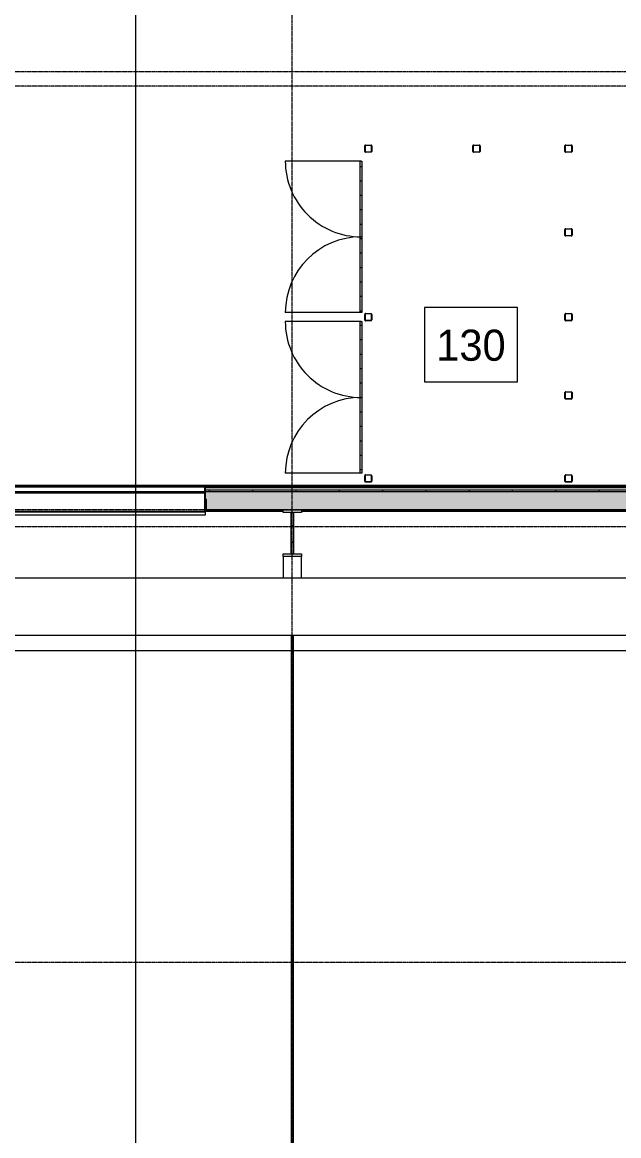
# Model space of a CAD drawing. Header units: inches. Extents: x 21035 to 27109, y -23277 to -20247.
# Drawn here: x 22936 to 23267, y -21481 to -20864 of the extents above; entities that cross this region are included whole.
import ezdxf

# ---------------------------------------------------------------- set-up
doc = ezdxf.new("R2010")
doc.units = ezdxf.units.IN
doc.header["$MEASUREMENT"] = 0
doc.linetypes.add('Grid Line 1_2_', pattern=[0.875, 0.5, -0.125, 0.125, -0.125])
for name, color, linetype, lineweight in [('A-AREA-IDEN', 2, 'Continuous', 9), ('A-DOOR', 31, 'Continuous', 9), ('A-GLAZ-CWMG', 51, 'Continuous', 9), ('A-WALL', 113, 'Continuous', 9), ('A-WALL-PATT', 111, 'Continuous', 25), ('G-ANNO-SYMB', 111, 'Continuous', 9), ('M-HVAC-DUCT', 70, 'Continuous', 9), ('S-BEAM', 12, 'Continuous', 9), ('S-COLS', 52, 'Continuous', 9), ('S-GRID', 1, 'Continuous', 9)]:
    doc.layers.add(name, color=color, linetype=linetype, lineweight=lineweight)
doc.styles.add('Century Gothic', font='GOTHIC.TTF', dxfattribs={"height": 17.245342})
pattern_1 = [(225, (23085.89, -22360.053), (19.00703, -19.00703), []), (225, (23085.89, -22388.853), (19.00703, -19.00703), [])]

# ---------------------------------------------------------------- blocks, each defined once
blk = doc.blocks.new('Rectangular Mullion - Profile_Polycarbonate_Lower-1149838-RCP - First Floor')
at = {"layer": 'A-GLAZ-CWMG'}
blk.add_line((22783.89, -21120.72), (26280.27, -21120.72), dxfattribs=at)
blk = doc.blocks.new('overhead door - one-983186-RCP - First Floor')
at = {"layer": 'A-DOOR'}
for p, q in [((-54, -8.75), (-54, -7)), ((-54, -7), (54, -7)), ((54, -8.75), (-54, -8.75)), ((54, -7), (54, -8.75))]:
    blk.add_line(p, q, dxfattribs=at)
blk = doc.blocks.new('dumpster door - one-1001559-RCP - First Floor')
at = {"layer": 'A-DOOR'}
h = blk.add_hatch(dxfattribs=at)
h.set_pattern_fill('FP_17', color=256, style=0, pattern_type=2)
h.set_pattern_definition([(90, (0, 0), (-8, 5e-16), [])])
h.paths.add_polyline_path([(42, 0.5), (-42, 0.5), (-42, -0.5), (42, -0.5)], flags=0)
for p, q in [((-42, -0.5), (-42, 0.5)), ((-42, 0.5), (42, 0.5)), ((-42, 0), (-42, -42)), ((42, 0.5), (42, -0.5)), ((42, 0), (42, -42)), ((42, -0.5), (-42, -0.5))]:
    blk.add_line(p, q, dxfattribs=at)
for centre, start, end in [((-42, 0), 270, 0), ((42, 0), 180, 270)]:
    blk.add_arc(centre, 42, start, end, dxfattribs=at)
blk = doc.blocks.new('HSS-Hollow Structural Section-Column - HSS4X4X1_4-1001889-RCP - First Floor')
at = {"layer": 'S-COLS'}
h = blk.add_hatch(dxfattribs=at)
h.set_pattern_fill('FP_18', color=256, style=0, pattern_type=2)
h.set_pattern_definition([(225, (23127.985, -21116.928), (19.00703, -19.00703), []), (225, (23127.985, -21145.728), (19.00703, -19.00703), [])])
h.paths.add_polyline_path([(-1.53, 2), (-1.86, 1.86), (-2, 1.53), (-2, -1.53), (-1.86, -1.86), (-1.53, -2), (1.53, -2), (1.86, -1.86), (2, -1.53), (2, 1.53), (1.86, 1.86), (1.53, 2)], flags=0)
h.paths.add_polyline_path([(-1.53, 1.77), (1.7, 1.7), (1.77, 1.53), (1.7, -1.7), (1.53, -1.77), (-1.7, -1.7), (-1.77, -1.53), (-1.7, 1.7)], flags=0)
at = {"layer": 'S-COLS', "lineweight": 15}
for p, q in [((-2, -1.53), (-2, 1.53)), ((-1.77, 1.53), (-1.77, -1.53)), ((-1.53, 2), (1.53, 2)), ((1.53, 1.77), (-1.53, 1.77)), ((1.77, -1.53), (1.77, 1.53)), ((2, 1.53), (2, -1.53)), ((-1.53, -1.77), (1.53, -1.77)), ((1.53, -2), (-1.53, -2))]:
    blk.add_line(p, q, dxfattribs=at)
for centre, radius, start, end in [((-1.53, 1.53), 0.466, 90, 180), ((-1.53, 1.53), 0.233, 90, 180), ((1.53, 1.53), 0.466, 360, 90), ((1.53, 1.53), 0.233, 360, 90), ((-1.53, -1.53), 0.466, 180, 270), ((-1.53, -1.53), 0.233, 180, 270), ((1.53, -1.53), 0.233, 270, 360), ((1.53, -1.53), 0.466, 270, 0)]:
    blk.add_arc(centre, radius, start, end, dxfattribs=at)
blk = doc.blocks.new('HSS-Hollow Structural Section-Column - HSS4X4X1_4-V19-RCP - First Floor')
at = {"layer": 'S-COLS', "lineweight": 15}
for p, q in [((-2, -1.534), (-2, 1.534)), ((-1.767, 1.534), (-1.767, -1.534)), ((-1.534, 2), (1.534, 2)), ((1.534, 1.767), (-1.534, 1.767)), ((1.767, -1.534), (1.767, 1.534)), ((2, 1.534), (2, -1.534)), ((-1.534, -1.767), (1.534, -1.767)), ((1.534, -2), (-1.534, -2))]:
    blk.add_line(p, q, dxfattribs=at)
for centre, radius, start, end in [((-1.534, 1.534), 0.466, 90, 180), ((-1.534, 1.534), 0.233, 90, 180), ((1.534, 1.534), 0.466, 360, 90), ((1.534, 1.534), 0.233, 360, 90), ((-1.534, -1.534), 0.466, 180, 270), ((-1.534, -1.534), 0.233, 180, 270), ((1.534, -1.534), 0.233, 270, 360), ((1.534, -1.534), 0.466, 270, 0)]:
    blk.add_arc(centre, radius, start, end, dxfattribs=at)
blk = doc.blocks.new('HSS-Hollow Structural Section-Column - HSS4X4X1_4-V20-RCP - First Floor')
at = {"layer": 'S-COLS', "lineweight": 15}
for p, q in [((-2, -1.534), (-2, 1.534)), ((-1.767, 1.534), (-1.767, -1.534)), ((-1.534, 2), (1.534, 2)), ((1.534, 1.767), (-1.534, 1.767)), ((1.767, -1.534), (1.767, 1.534)), ((2, 1.534), (2, -1.534)), ((-1.534, -1.767), (1.534, -1.767)), ((1.534, -2), (-1.534, -2))]:
    blk.add_line(p, q, dxfattribs=at)
for centre, radius, start, end in [((-1.534, 1.534), 0.466, 90, 180), ((-1.534, 1.534), 0.233, 90, 180), ((1.534, 1.534), 0.466, 360, 90), ((1.534, 1.534), 0.233, 360, 90), ((-1.534, -1.534), 0.466, 180, 270), ((-1.534, -1.534), 0.233, 180, 270), ((1.534, -1.534), 0.233, 270, 360), ((1.534, -1.534), 0.466, 270, 0)]:
    blk.add_arc(centre, radius, start, end, dxfattribs=at)
blk = doc.blocks.new('HSS-Hollow Structural Section-Column - HSS4X4X1_4-V21-RCP - First Floor')
at = {"layer": 'S-COLS', "lineweight": 15}
for p, q in [((-2, -1.534), (-2, 1.534)), ((-1.767, 1.534), (-1.767, -1.534)), ((-1.534, 2), (1.534, 2)), ((1.534, 1.767), (-1.534, 1.767)), ((1.767, -1.534), (1.767, 1.534)), ((2, 1.534), (2, -1.534)), ((-1.534, -1.767), (1.534, -1.767)), ((1.534, -2), (-1.534, -2))]:
    blk.add_line(p, q, dxfattribs=at)
for centre, radius, start, end in [((-1.534, 1.534), 0.466, 90, 180), ((-1.534, 1.534), 0.233, 90, 180), ((1.534, 1.534), 0.466, 360, 90), ((1.534, 1.534), 0.233, 360, 90), ((-1.534, -1.534), 0.466, 180, 270), ((-1.534, -1.534), 0.233, 180, 270), ((1.534, -1.534), 0.233, 270, 360), ((1.534, -1.534), 0.466, 270, 0)]:
    blk.add_arc(centre, radius, start, end, dxfattribs=at)
blk = doc.blocks.new('HSS-Hollow Structural Section-Column - HSS4X4X1_4-V22-RCP - First Floor')
at = {"layer": 'S-COLS', "lineweight": 15}
for p, q in [((-2, -1.534), (-2, 1.534)), ((-1.767, 1.534), (-1.767, -1.534)), ((-1.534, 2), (1.534, 2)), ((1.534, 1.767), (-1.534, 1.767)), ((1.767, -1.534), (1.767, 1.534)), ((2, 1.534), (2, -1.534)), ((-1.534, -1.767), (1.534, -1.767)), ((1.534, -2), (-1.534, -2))]:
    blk.add_line(p, q, dxfattribs=at)
for centre, radius, start, end in [((-1.534, 1.534), 0.466, 90, 180), ((-1.534, 1.534), 0.233, 90, 180), ((1.534, 1.534), 0.466, 360, 90), ((1.534, 1.534), 0.233, 360, 90), ((-1.534, -1.534), 0.466, 180, 270), ((-1.534, -1.534), 0.233, 180, 270), ((1.534, -1.534), 0.233, 270, 360), ((1.534, -1.534), 0.466, 270, 0)]:
    blk.add_arc(centre, radius, start, end, dxfattribs=at)
blk = doc.blocks.new('HSS-Hollow Structural Section-Column - HSS4X4X1_4-V23-RCP - First Floor')
at = {"layer": 'S-COLS'}
h = blk.add_hatch(dxfattribs=at)
h.set_pattern_fill('FP_19', color=256, style=0, pattern_type=2)
h.set_pattern_definition([(225, (23238.985, -20934.178), (19.00703, -19.00703), []), (225, (23238.985, -20962.978), (19.00703, -19.00703), [])])
h.paths.add_polyline_path([(1.53, 2), (-1.53, 2), (-1.86, 1.86), (-2, 1.53), (-2, -1.53), (-1.86, -1.86), (-1.53, -2), (1.53, -2), (1.86, -1.86), (2, -1.53), (2, 1.53), (1.86, 1.86)], flags=0)
h.paths.add_polyline_path([(1.53, 1.77), (1.7, 1.7), (1.77, 1.53), (1.7, -1.7), (1.53, -1.77), (-1.7, -1.7), (-1.77, -1.53), (-1.7, 1.7), (-1.53, 1.77)], flags=0)
at = {"layer": 'S-COLS', "lineweight": 15}
for p, q in [((-2, -1.53), (-2, 1.53)), ((-1.77, 1.53), (-1.77, -1.53)), ((-1.53, 2), (1.53, 2)), ((1.53, 1.77), (-1.53, 1.77)), ((1.77, -1.53), (1.77, 1.53)), ((2, 1.53), (2, -1.53)), ((-1.53, -1.77), (1.53, -1.77)), ((1.53, -2), (-1.53, -2))]:
    blk.add_line(p, q, dxfattribs=at)
for centre, radius, start, end in [((-1.53, 1.53), 0.466, 90, 180), ((-1.53, 1.53), 0.233, 90, 180), ((1.53, 1.53), 0.466, 360, 90), ((1.53, 1.53), 0.233, 360, 90), ((-1.53, -1.53), 0.466, 180, 270), ((-1.53, -1.53), 0.233, 180, 270), ((1.53, -1.53), 0.233, 270, 360), ((1.53, -1.53), 0.466, 270, 0)]:
    blk.add_arc(centre, radius, start, end, dxfattribs=at)
blk = doc.blocks.new('HSS-Hollow Structural Section-Column - HSS4X4X1_4-V24-RCP - First Floor')
at = {"layer": 'S-COLS', "lineweight": 15}
for p, q in [((-2, -1.534), (-2, 1.534)), ((-1.767, 1.534), (-1.767, -1.534)), ((-1.534, 2), (1.534, 2)), ((1.534, 1.767), (-1.534, 1.767)), ((1.767, -1.534), (1.767, 1.534)), ((2, 1.534), (2, -1.534)), ((-1.534, -1.767), (1.534, -1.767)), ((1.534, -2), (-1.534, -2))]:
    blk.add_line(p, q, dxfattribs=at)
for centre, radius, start, end in [((-1.534, 1.534), 0.466, 90, 180), ((-1.534, 1.534), 0.233, 90, 180), ((1.534, 1.534), 0.466, 360, 90), ((1.534, 1.534), 0.233, 360, 90), ((-1.534, -1.534), 0.466, 180, 270), ((-1.534, -1.534), 0.233, 180, 270), ((1.534, -1.534), 0.233, 270, 360), ((1.534, -1.534), 0.466, 270, 0)]:
    blk.add_arc(centre, radius, start, end, dxfattribs=at)
blk = doc.blocks.new('HSS-Hollow Structural Section-Column - HSS4X4X1_4-V25-RCP - First Floor')
at = {"layer": 'S-COLS'}
h = blk.add_hatch(dxfattribs=at)
h.set_pattern_fill('FP_20', color=256, style=0, pattern_type=2)
h.set_pattern_definition([(225, (23238.985, -20980.553), (19.00703, -19.00703), []), (225, (23238.985, -21009.353), (19.00703, -19.00703), [])])
h.paths.add_polyline_path([(1.53, 2), (-1.53, 2), (-1.86, 1.86), (-2, 1.53), (-2, -1.53), (-1.86, -1.86), (-1.53, -2), (1.53, -2), (1.86, -1.86), (2, -1.53), (2, 1.53), (1.86, 1.86)], flags=0)
h.paths.add_polyline_path([(1.53, 1.77), (1.7, 1.7), (1.77, 1.53), (1.7, -1.7), (1.53, -1.77), (-1.7, -1.7), (-1.77, -1.53), (-1.7, 1.7), (-1.53, 1.77)], flags=0)
at = {"layer": 'S-COLS', "lineweight": 15}
for p, q in [((-2, -1.53), (-2, 1.53)), ((-1.77, 1.53), (-1.77, -1.53)), ((-1.53, 2), (1.53, 2)), ((1.53, 1.77), (-1.53, 1.77)), ((1.77, -1.53), (1.77, 1.53)), ((2, 1.53), (2, -1.53)), ((-1.53, -1.77), (1.53, -1.77)), ((1.53, -2), (-1.53, -2))]:
    blk.add_line(p, q, dxfattribs=at)
for centre, radius, start, end in [((-1.53, 1.53), 0.466, 90, 180), ((-1.53, 1.53), 0.233, 90, 180), ((1.53, 1.53), 0.466, 360, 90), ((1.53, 1.53), 0.233, 360, 90), ((-1.53, -1.53), 0.466, 180, 270), ((-1.53, -1.53), 0.233, 180, 270), ((1.53, -1.53), 0.233, 270, 360), ((1.53, -1.53), 0.466, 270, 0)]:
    blk.add_arc(centre, radius, start, end, dxfattribs=at)
blk = doc.blocks.new('HSS-Hollow Structural Section-Column - HSS4X4X1_4-V26-RCP - First Floor')
at = {"layer": 'S-COLS', "lineweight": 15}
for p, q in [((-2, -1.534), (-2, 1.534)), ((-1.767, 1.534), (-1.767, -1.534)), ((-1.534, 2), (1.534, 2)), ((1.534, 1.767), (-1.534, 1.767)), ((1.767, -1.534), (1.767, 1.534)), ((2, 1.534), (2, -1.534)), ((-1.534, -1.767), (1.534, -1.767)), ((1.534, -2), (-1.534, -2))]:
    blk.add_line(p, q, dxfattribs=at)
for centre, radius, start, end in [((-1.534, 1.534), 0.466, 90, 180), ((-1.534, 1.534), 0.233, 90, 180), ((1.534, 1.534), 0.466, 360, 90), ((1.534, 1.534), 0.233, 360, 90), ((-1.534, -1.534), 0.466, 180, 270), ((-1.534, -1.534), 0.233, 180, 270), ((1.534, -1.534), 0.233, 270, 360), ((1.534, -1.534), 0.466, 270, 0)]:
    blk.add_arc(centre, radius, start, end, dxfattribs=at)
blk = doc.blocks.new('columns and girder2 - one-V35-RCP - First Floor')
at = {"layer": 'S-BEAM'}
h = blk.add_hatch(dxfattribs=at)
h.set_pattern_fill('FP_30', color=256, style=0, pattern_type=2)
h.set_pattern_definition(pattern_1)
h.paths.add_polyline_path([(-5, -0.5), (-5, -2), (5, -2), (5, -0.5), (3.18, -0.5)], flags=0)
h.paths.add_polyline_path([(-5, -22.75), (-5, -24.27), (5, -24.27), (5, -22.75)], flags=0)
h.paths.add_polyline_path([(5, -1199.84), (-5, -1199.84), (-5, -1201.35), (5, -1201.35)], flags=0)
h.paths.add_polyline_path([(5, -1224.25), (-5, -1224.25), (-5, -1225.75), (5, -1225.75)], flags=0)
h = blk.add_hatch(dxfattribs=at)
h.set_pattern_fill('FP_30', color=256, style=0, pattern_type=2)
h.set_pattern_definition(pattern_1)
h.paths.add_polyline_path([(0.62, -2), (-0.63, -2), (-0.63, -22.75), (0.62, -22.75), (0.62, -3.98)], flags=0)
h.paths.add_polyline_path([(-0.63, -1201.35), (-0.63, -1224.25), (0.62, -1224.25), (0.62, -1201.35)], flags=0)
for p, q in [((-0.63, -761.81), (-0.63, -997.06)), ((0.62, -997.06), (0.62, -761.81)), ((-0.63, -997.06), (-0.63, -1156.12)), ((-0.63, -997.06), (0.62, -997.06)), ((0.62, -1156.12), (0.62, -997.06)), ((-5, -1188.12), (-5, -1199.84)), ((5, -1199.84), (5, -1188.12))]:
    blk.add_line(p, q, dxfattribs=at)
at = {"layer": 'S-BEAM', "lineweight": 15}
for p, q in [((-5, -1201.35), (-5, -1199.84)), ((-5, -1199.84), (5, -1199.84)), ((5, -1201.35), (-5, -1201.35)), ((-0.63, -1224.25), (-0.63, -1201.35)), ((-0.63, -1201.35), (0.62, -1201.35)), ((0.62, -1201.35), (0.62, -1224.25)), ((5, -1199.84), (5, -1201.35)), ((-5, -1225.75), (-5, -1224.25)), ((-5, -1224.25), (5, -1224.25)), ((5, -1225.75), (-5, -1225.75)), ((0.62, -1224.25), (-0.63, -1224.25)), ((5, -1224.25), (5, -1225.75))]:
    blk.add_line(p, q, dxfattribs=at)
blk = doc.blocks.new('L-Angle - L2X2X3_16-1162514-RCP - First Floor')
at = {"layer": 'S-BEAM'}
blk.add_line((26281.51, -21121.3), (22791.52, -21121.3), dxfattribs=at)
blk = doc.blocks.new('Girt_Z - 10_D-1516133-RCP - First Floor')
at = {"layer": 'S-BEAM'}
for p, q in [((23037.52, -21124.3), (22929.52, -21124.3)), ((22929.52, -21124.88), (23037.52, -21124.88)), ((22929.52, -21124.95), (23037.52, -21124.95))]:
    blk.add_line(p, q, dxfattribs=at)

msp = doc.modelspace()

# ---------------------------------------------------------------- hatches: boundary and pattern name
at = {"layer": 'A-WALL-PATT', "lineweight": 9}
h = msp.add_hatch(dxfattribs=at)
h.set_pattern_fill('FP_13', color=256, style=0, pattern_type=2)
h.set_pattern_definition([(0, (0, 0), (0, 24), []), (90, (0, 0), (-24, 1e-15), [])])
h.paths.add_polyline_path([(23696.84, -21124.3), (25981.02, -21124.3), (25981.02, -21123.3), (23037.52, -21123.3), (23037.52, -21124.3), (23626.65, -21124.3)], flags=0)
h.paths.add_polyline_path([(22784.42, -21124.3), (22929.52, -21124.3), (22929.52, -21123.3), (22783.89, -21123.3), (22783.89, -21124.3)], flags=0)
h = msp.add_hatch(dxfattribs=at)
h.set_pattern_fill('FP_11', color=256, style=0, pattern_type=2)
h.set_pattern_definition([(161.57, (0.96, 0.96), (-7.6802237, -0.0009796), [0, -54.643, 6.067, 0]), (18.43, (-0.96, 0.96), (-7.6802237, 0.0009796), [0, -54.643, 6.067, 0]), (108.43, (0.96, 0.96), (3.8382953, -19.20136532), [18.211, -42.499]), (71.57, (-0.96, 0.96), (3.8382953, 19.20136532), [18.211, -42.499])])
h.paths.add_polyline_path([(23837.21, -21134.3), (25980.27, -21134.3), (25980.27, -21124.3), (23037.52, -21124.3), (23037.52, -21128.43), (23038.27, -21128.43), (23038.27, -21134.3), (23696.84, -21134.3)], flags=0)
h.paths.add_polyline_path([(22784.42, -21134.3), (22928.77, -21134.3), (22928.77, -21128.43), (22929.52, -21128.43), (22929.52, -21124.3), (22783.89, -21124.3), (22783.89, -21134.3)], flags=0)

# ---------------------------------------------------------------- linework, layer by layer
at = {"layer": 'A-AREA-IDEN', "flags": 128}
msp.add_lwpolyline([(23159.2, -21022.28), (23159.2, -21063.43), (23210.62, -21063.43), (23210.62, -21022.28)], close=True, dxfattribs=at)
at = {"layer": 'A-WALL'}
for p, q in [((23037.52, -21121.8), (22929.52, -21121.8)), ((23037.52, -21123.3), (26282.39, -21123.3)), ((26281.39, -21124.3), (23037.52, -21124.3)), ((23037.52, -21128.43), (23038.27, -21128.43)), ((23038.27, -21134.3), (23038.27, -21128.43)), ((22929.52, -21135.05), (23037.52, -21135.05)), ((23080.89, -21134.3), (23038.27, -21134.3)), ((23370.39, -21134.3), (23090.89, -21134.3))]:
    msp.add_line(p, q, dxfattribs=at)
at = {"layer": 'A-WALL', "lineweight": 25}
for p, q in [((23037.52, -21121.8), (26283.89, -21121.8)), ((23037.52, -21135.05), (23037.52, -21121.8)), ((23080.89, -21135.05), (23037.52, -21135.05)), ((23370.39, -21135.05), (23090.89, -21135.05))]:
    msp.add_line(p, q, dxfattribs=at)
at = {"layer": 'G-ANNO-SYMB'}
for p, q in [((22998.96, -20606.82), (22998.96, -23159.65)), ((26414.43, -21212.52), (22772.64, -21212.52))]:
    msp.add_line(p, q, dxfattribs=at)
at = {"layer": 'M-HVAC-DUCT'}
for p, q in [((22859.89, -21171.93), (24495.89, -21171.93)), ((24495.89, -21203.93), (22859.89, -21203.93))]:
    msp.add_line(p, q, dxfattribs=at)
at = {"layer": 'S-GRID', "linetype": 'Grid Line 1_2_'}
for p, q in [((23085.89, -23227.37), (23085.89, -20361.6)), ((23085.89, -23227.37), (23085.89, -20361.6)), ((26557.32, -20891.55), (21678.64, -20891.55)), ((26557.32, -20899.55), (21678.64, -20899.55)), ((26557.32, -21124.3), (21678.64, -21124.3)), ((26557.32, -21134.3), (21678.64, -21134.3)), ((26557.32, -21143.8), (21678.64, -21143.8)), ((26557.32, -21385.05), (21678.64, -21385.05)), ((26557.32, -21385.05), (21678.64, -21385.05))]:
    msp.add_line(p, q, dxfattribs=at)

# ---------------------------------------------------------------- block references
at = {"layer": 'A-DOOR', "rotation": 270}
for p in [(23123.99, -20983.05), (23123.99, -21072.05)]:
    msp.add_blockref('dumpster door - one-1001559-RCP - First Floor', p, dxfattribs=at)
at = {"layer": 'A-DOOR'}
msp.add_blockref('overhead door - one-983186-RCP - First Floor', (22983.52, -21128.43), dxfattribs=at)
at = {"layer": 'A-GLAZ-CWMG'}
msp.add_blockref('Rectangular Mullion - Profile_Polycarbonate_Lower-1149838-RCP - First Floor', (0, 0), dxfattribs=at)
at = {"layer": 'S-BEAM'}
for name in ['L-Angle - L2X2X3_16-1162514-RCP - First Floor', 'Girt_Z - 10_D-1516133-RCP - First Floor']:
    msp.add_blockref(name, (0, 0), dxfattribs=at)
at = {"layer": 'S-BEAM', "rotation": 180}
msp.add_blockref('columns and girder2 - one-V35-RCP - First Floor', (23085.89, -22360.05), dxfattribs=at)
at = {"layer": 'S-COLS', "rotation": 180}
for name, p in [('HSS-Hollow Structural Section-Column - HSS4X4X1_4-V22-RCP - First Floor', (23127.99, -20934.18)), ('HSS-Hollow Structural Section-Column - HSS4X4X1_4-V26-RCP - First Floor', (23187.99, -20934.18)), ('HSS-Hollow Structural Section-Column - HSS4X4X1_4-V23-RCP - First Floor', (23238.99, -20934.18)), ('HSS-Hollow Structural Section-Column - HSS4X4X1_4-V25-RCP - First Floor', (23238.99, -20980.55)), ('HSS-Hollow Structural Section-Column - HSS4X4X1_4-V20-RCP - First Floor', (23127.99, -21027.55)), ('HSS-Hollow Structural Section-Column - HSS4X4X1_4-V21-RCP - First Floor', (23238.99, -21027.55)), ('HSS-Hollow Structural Section-Column - HSS4X4X1_4-V24-RCP - First Floor', (23238.99, -21070.93)), ('HSS-Hollow Structural Section-Column - HSS4X4X1_4-1001889-RCP - First Floor', (23127.99, -21116.93)), ('HSS-Hollow Structural Section-Column - HSS4X4X1_4-V19-RCP - First Floor', (23238.99, -21116.93))]:
    msp.add_blockref(name, p, dxfattribs=at)

# ---------------------------------------------------------------- texts
at = {"layer": 'A-AREA-IDEN', "insert": (23184.91, -21034.47), "char_height": 17.245, "width": 47.304, "attachment_point": 2, "line_spacing_factor": 0.984117, "style": 'Century Gothic'}
msp.add_mtext('130', dxfattribs=at)

doc.saveas('drawing.dxf')
